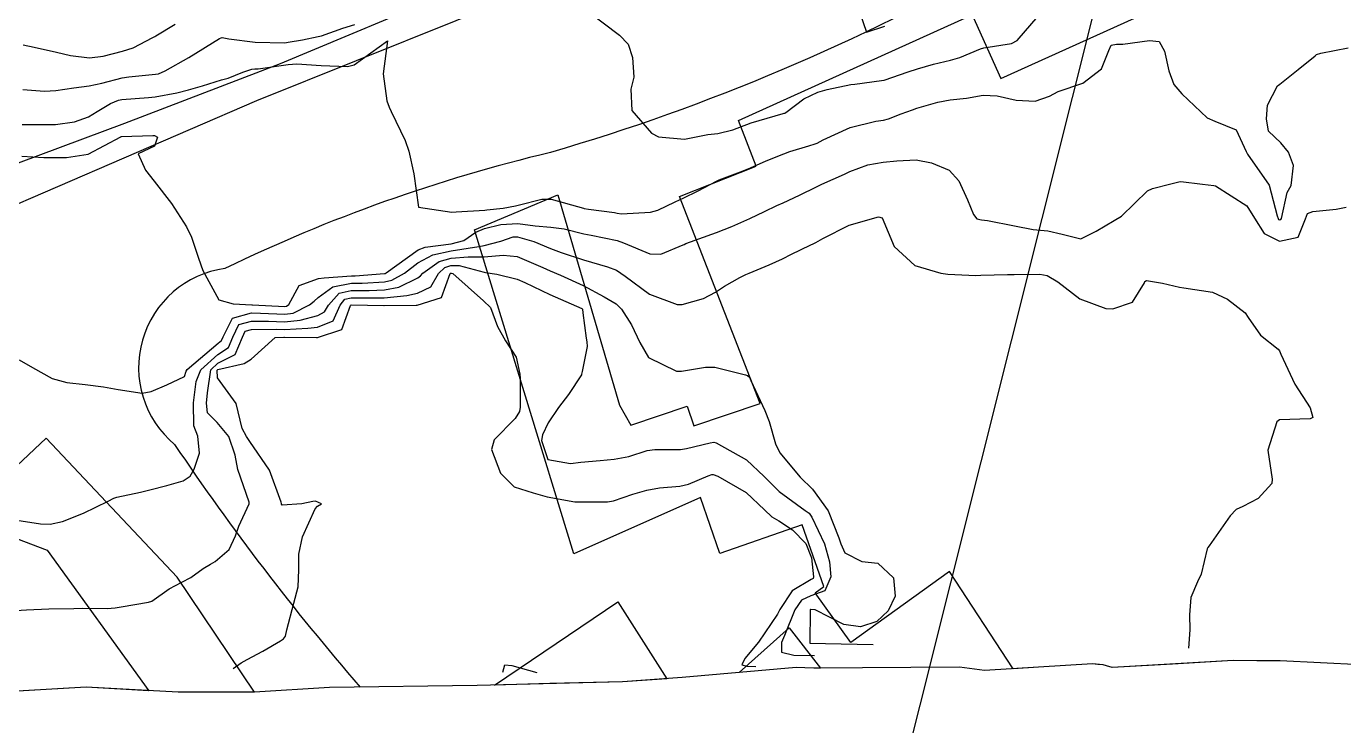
# Model space of a CAD drawing. Header units: metres. Extents: x 318500 to 325275, y 7408834 to 7428799.
# Drawn here: x 321066.4 to 321146, y 7424455.8 to 7424498 of the extents above; entities that cross this region are included whole.
import ezdxf

# ---------------------------------------------------------------- set-up
doc = ezdxf.new("R2010")
doc.units = ezdxf.units.M
doc.header["$MEASUREMENT"] = 0
doc.linetypes.add('CONTINUO', pattern=[0])
for name, color, linetype in [('Area', 45, 'Continuous'), ('Curvas de Nivel 1m', 11, 'Continuous'), ('Curvas de Nivel 5m', 15, 'Continuous'), ('Edificações', 30, 'Continuous'), ('TEXTO', 45, 'Continuous'), ('Vias Primárias', 230, 'Continuous')]:
    doc.layers.add(name, color=color, linetype=linetype)

msp = doc.modelspace()

# ---------------------------------------------------------------- linework, layer by layer
at = {"layer": 'Area'}
msp.add_lwpolyline([(321147.03, 7424459.49), (321142.151, 7424459.731), (321139.318, 7424459.749), (321131.996, 7424459.34), (321131.459, 7424459.489), (321130.807, 7424459.549), (321124.299, 7424459.154), (321122.79, 7424459.357), (321113.991, 7424459.289), (321112.911, 7424459.339), (321106.027, 7424458.722), (321102.428, 7424458.474), (321093.648, 7424458.251), (321084.747, 7424458.132), (321080.2, 7424457.84), (321075.59, 7424457.84), (321070.042, 7424458.143), (321062.448, 7424457.696)], dxfattribs=at)
at = {"layer": 'Curvas de Nivel 1m', "flags": 128}
for points, elevation in [([(321100.28, 7424499), (321102.258, 7424497.494), (321102.77, 7424496.965), (321103.041, 7424496.163), (321103.125, 7424494.961), (321102.94, 7424494.242), (321102.988, 7424492.962), (321104.179, 7424491.581), (321104.599, 7424491.366), (321106.183, 7424491.227), (321107.59, 7424491.502), (321108.187, 7424491.563), (321109.087, 7424491.785), (321110.193, 7424492.216), (321112.129, 7424492.771), (321112.2, 7424492.791), (321112.235, 7424492.804), (321112.294, 7424492.839), (321113.382, 7424493.659), (321114.219, 7424494.054), (321114.801, 7424494.232), (321116.226, 7424494.52), (321116.46, 7424494.553), (321118.069, 7424494.762), (321118.211, 7424494.779), (321118.23, 7424494.786), (321119.693, 7424495.29), (321120.241, 7424495.468), (321121.222, 7424495.748), (321122.249, 7424495.994), (321122.798, 7424496.155), (321124.05, 7424496.683), (321124.261, 7424496.736), (321125.931, 7424496.995), (321126.265, 7424497.186), (321127.541, 7424498.641)], 817), ([(321066.211, 7424494.213), (321067.522, 7424494.126), (321068.211, 7424494.162), (321069.3, 7424494.327), (321070.216, 7424494.448), (321070.993, 7424494.613), (321072.223, 7424494.926), (321072.61, 7424494.98), (321074.227, 7424495.138), (321074.402, 7424495.172), (321074.813, 7424495.341), (321076.238, 7424496.16), (321078.093, 7424497.292), (321078.191, 7424497.351), (321078.251, 7424497.36), (321078.661, 7424497.286), (321080.248, 7424497.075), (321082.049, 7424497.044), (321082.248, 7424497.071), (321083.101, 7424497.227), (321084.051, 7424497.415), (321084.254, 7424497.468), (321085.537, 7424497.921), (321086.264, 7424498.155)], 817), ([(321066.245, 7424496.912), (321066.902, 7424496.785), (321068.241, 7424496.482), (321069.1, 7424496.278), (321070.237, 7424496.134), (321071.076, 7424496.225), (321072.242, 7424496.527), (321072.871, 7424496.736), (321074.077, 7424497.352), (321074.185, 7424497.417), (321074.252, 7424497.457), (321075.423, 7424498.172)], 816), ([(321116.791, 7424498.782), (321117.165, 7424497.673), (321118.273, 7424498.041)], 816), ([(321066.18, 7424492.113), (321067.51, 7424492.107), (321068.18, 7424492.118), (321069.33, 7424492.265), (321070.188, 7424492.577), (321070.699, 7424492.886), (321071.519, 7424493.38), (321071.995, 7424493.581), (321072.204, 7424493.626), (321073.812, 7424493.748), (321074.207, 7424493.789), (321075.511, 7424494.03), (321076.213, 7424494.196), (321077.073, 7424494.451), (321078.223, 7424494.801), (321078.609, 7424494.902), (321079.499, 7424495.277), (321080.046, 7424495.458), (321080.232, 7424495.463), (321080.433, 7424495.468), (321082.235, 7424495.726), (321082.771, 7424495.767), (321084.235, 7424495.676), (321085.827, 7424495.601), (321086.235, 7424495.709), (321088.25, 7424497.16), (321087.979, 7424495.164), (321088.206, 7424493.541), (321088.336, 7424493.158), (321088.46, 7424492.892), (321089.309, 7424491.143), (321089.531, 7424490.507), (321089.827, 7424489.135), (321090.12, 7424487.13), (321092.116, 7424486.816), (321092.382, 7424486.84), (321094.118, 7424486.949), (321094.238, 7424486.958), (321095.227, 7424487.063), (321095.965, 7424487.209), (321096.123, 7424487.251), (321097.555, 7424487.609), (321098.129, 7424487.599), (321100.072, 7424487.05), (321100.12, 7424487.033), (321100.378, 7424486.996), (321101.945, 7424486.799), (321102.118, 7424486.767), (321102.362, 7424486.723), (321104.119, 7424486.814), (321104.571, 7424486.943), (321105.611, 7424487.444), (321106.132, 7424487.688), (321106.957, 7424488.088), (321108.147, 7424488.705), (321108.278, 7424488.768), (321108.587, 7424488.893), (321109.715, 7424489.319), (321110.16, 7424489.504), (321111.107, 7424489.915), (321112.173, 7424490.347), (321112.533, 7424490.478), (321113.69, 7424490.825), (321114.062, 7424490.941), (321114.182, 7424490.989), (321114.559, 7424491.19), (321116.191, 7424491.926), (321117.734, 7424492.305), (321118.196, 7424492.377), (321118.496, 7424492.458), (321119.259, 7424492.749), (321119.941, 7424493.005), (321120.205, 7424493.093), (321121.472, 7424493.46), (321122.213, 7424493.601), (321123.204, 7424493.706), (321124.218, 7424493.882), (321125.05, 7424493.839), (321126.214, 7424493.571), (321127.345, 7424493.511), (321128.218, 7424493.819), (321128.748, 7424494.096), (321130.23, 7424494.6), (321131.37, 7424495.462), (321131.796, 7424496.585), (321131.949, 7424496.897), (321132.264, 7424496.967), (321132.643, 7424496.953), (321134.266, 7424497.174), (321134.846, 7424497.122), (321135.167, 7424496.536), (321135.426, 7424495.349), (321135.72, 7424494.528), (321136.221, 7424493.951), (321137.735, 7424492.505), (321138.198, 7424492.302), (321139.502, 7424491.789), (321140.107, 7424490.471), (321140.178, 7424490.322), (321141.485, 7424488.45), (321141.973, 7424486.592), (321142.02, 7424486.442), (321142.058, 7424486.38), (321142.119, 7424486.351), (321142.193, 7424486.366), (321142.223, 7424486.439), (321142.581, 7424487.998), (321142.813, 7424488.433), (321142.963, 7424489.637), (321142.65, 7424490.435), (321142.186, 7424491.008), (321141.441, 7424491.7), (321141.329, 7424492.453), (321141.392, 7424493.272), (321141.994, 7424494.444), (321142.129, 7424494.545), (321142.233, 7424494.618), (321143.245, 7424495.43), (321144.257, 7424496.246), (321144.349, 7424496.328), (321144.598, 7424496.415), (321146.263, 7424496.739)], 818), ([(321066.157, 7424490.199), (321067.48, 7424490.114), (321068.157, 7424490.118), (321068.857, 7424490.12), (321070.159, 7424490.322), (321072.133, 7424491.371), (321072.154, 7424491.386), (321072.17, 7424491.393), (321074.07, 7424491.452), (321074.171, 7424491.444), (321074.352, 7424491.347), (321074.165, 7424490.811), (321073.178, 7424490.342), (321073.628, 7424489.355), (321074.14, 7424488.683), (321075.191, 7424487.334), (321076.099, 7424485.932), (321076.402, 7424485.315), (321076.82, 7424484.052), (321077.085, 7424483.305), (321078.044, 7424481.526), (321078.929, 7424481.281), (321080.039, 7424481.231), (321080.079, 7424481.229), (321082.038, 7424481.125), (321082.14, 7424481.137), (321082.275, 7424481.236), (321082.897, 7424482.388), (321084.064, 7424482.814), (321084.407, 7424482.865), (321086.067, 7424482.966), (321086.28, 7424482.974), (321088.069, 7424483.116), (321088.105, 7424483.124), (321088.166, 7424483.159), (321090.084, 7424484.543), (321090.509, 7424484.702), (321092.088, 7424484.901), (321092.841, 7424485.099), (321093.571, 7424485.615), (321094.101, 7424485.839), (321095.087, 7424486.083), (321096.106, 7424486.127), (321097.155, 7424485.994), (321098.109, 7424485.918), (321098.905, 7424485.815), (321100.105, 7424485.519), (321100.536, 7424485.425), (321102.101, 7424485.099), (321102.492, 7424484.966), (321104.09, 7424484.297), (321104.754, 7424484.276), (321106.099, 7424484.844), (321106.15, 7424484.869), (321106.26, 7424484.918), (321108.107, 7424485.597), (321109.041, 7424485.95), (321110.116, 7424486.427), (321111.002, 7424486.857), (321111.758, 7424487.213), (321112.128, 7424487.386), (321113.113, 7424487.853), (321114.143, 7424488.342), (321114.461, 7424488.499), (321115.15, 7424488.805), (321115.838, 7424489.111), (321116.157, 7424489.264), (321117.257, 7424489.68), (321118.166, 7424489.832), (321118.992, 7424489.927), (321120.169, 7424489.976), (321121.094, 7424489.799), (321122.16, 7424489.346), (321122.743, 7424488.701), (321123.259, 7424487.567), (321123.629, 7424486.687), (321123.841, 7424486.408), (321124.117, 7424486.346), (321124.47, 7424486.323), (321126.113, 7424485.984), (321127.237, 7424485.769), (321128.111, 7424485.695), (321128.987, 7424485.495), (321130.106, 7424485.216), (321131.034, 7424485.667), (321132.117, 7424486.32), (321132.573, 7424486.573), (321133.344, 7424487.349), (321134.143, 7424488.104), (321134.44, 7424488.251), (321135.543, 7424488.529), (321136.025, 7424488.648), (321136.152, 7424488.673), (321137.45, 7424488.507), (321138.149, 7424488.43), (321138.245, 7424488.402), (321140.131, 7424487.192), (321140.595, 7424486.463), (321141.185, 7424485.529), (321142.106, 7424485.069), (321143.234, 7424485.304), (321143.689, 7424486.424), (321143.802, 7424486.746), (321144.127, 7424486.866), (321145.535, 7424486.993), (321146.131, 7424487.124)], 819), ([(321065.862, 7424468.228), (321067.293, 7424468.009), (321067.866, 7424467.987), (321068.604, 7424468.156), (321069.873, 7424468.654), (321071.372, 7424469.378), (321071.706, 7424469.55), (321071.884, 7424469.61), (321073.324, 7424469.921), (321073.891, 7424470.06), (321074.907, 7424470.322), (321075.899, 7424470.594), (321076.325, 7424470.893), (321076.557, 7424471.31), (321076.895, 7424472.276), (321076.781, 7424473.307), (321076.541, 7424473.913), (321076.518, 7424475.312), (321076.694, 7424476.595), (321076.969, 7424477.305), (321077.999, 7424478.237), (321078.63, 7424478.658), (321078.904, 7424479.281), (321079.269, 7424480.03), (321080.025, 7424480.244), (321081.046, 7424480.233), (321082.025, 7424480.209), (321082.958, 7424480.294), (321084.031, 7424480.59), (321084.435, 7424480.807), (321084.679, 7424481.204), (321085.318, 7424481.93), (321086.054, 7424482.092), (321087.131, 7424482.097), (321088.055, 7424482.129), (321088.916, 7424482.288), (321090.066, 7424482.858), (321090.224, 7424482.972), (321090.367, 7424483.127), (321091.358, 7424483.837), (321092.079, 7424484.039), (321093.105, 7424484.119), (321094.08, 7424484.122), (321095.233, 7424484.214), (321096.081, 7424484.142), (321097.626, 7424483.483), (321098.074, 7424483.28), (321098.694, 7424483.021), (321100.061, 7424482.383), (321101.32, 7424481.712), (321102.045, 7424481.285), (321102.373, 7424480.967), (321102.974, 7424480.017), (321103.481, 7424478.955), (321104.006, 7424478.039), (321105.702, 7424477.217), (321105.994, 7424477.214), (321107.436, 7424477.461), (321107.999, 7424477.463), (321109.86, 7424477.003), (321109.991, 7424476.959), (321110.094, 7424476.868), (321110.188, 7424476.666), (321111.025, 7424474.854), (321111.283, 7424474.179), (321111.671, 7424472.844), (321111.932, 7424472.293), (321113.158, 7424470.821), (321113.899, 7424470.103), (321114.862, 7424468.8), (321115.497, 7424467.16), (321115.608, 7424466.793), (321115.852, 7424466.256), (321116.887, 7424465.732), (321117.843, 7424465.641), (321118.789, 7424464.746), (321118.906, 7424463.651), (321118.468, 7424462.75), (321117.793, 7424462.106), (321116.803, 7424461.788), (321115.791, 7424461.925), (321114.074, 7424462.807), (321113.8, 7424462.833), (321113.783, 7424462.828), (321113.772, 7424462.81), (321113.76, 7424462.771), (321113.744, 7424460.811), (321115.632, 7424460.755), (321117.57, 7424460.72)], 821), ([(321065.793, 7424462.781), (321066.429, 7424462.808), (321067.794, 7424462.875), (321069.294, 7424462.906), (321069.795, 7424462.909), (321071.31, 7424462.892), (321071.796, 7424462.941), (321072.158, 7424463.005), (321073.799, 7424463.276), (321074.006, 7424463.347), (321075.053, 7424464.09), (321075.818, 7424464.491), (321076.357, 7424464.777), (321077.106, 7424465.301), (321077.547, 7424465.582), (321077.837, 7424465.735), (321078.681, 7424466.448), (321079.057, 7424467.278), (321079.269, 7424467.873), (321079.879, 7424469.206), (321079.89, 7424469.27), (321079.881, 7424469.312), (321079.21, 7424471.277), (321079.048, 7424472.154), (321078.649, 7424473.283), (321077.948, 7424474.117), (321077.364, 7424474.712), (321077.311, 7424475.3), (321077.361, 7424475.907), (321077.564, 7424477.296), (321077.994, 7424477.705), (321079.048, 7424478.231), (321079.483, 7424479.275), (321079.654, 7424479.635), (321080.017, 7424479.743), (321081.515, 7424479.75), (321082.018, 7424479.743), (321083.428, 7424479.809), (321084.02, 7424479.882), (321084.962, 7424480.269), (321085.391, 7424481.196), (321085.67, 7424481.57), (321086.047, 7424481.653), (321087.568, 7424481.646), (321088.047, 7424481.652), (321089.4, 7424481.789), (321090.052, 7424481.929), (321090.86, 7424482.32), (321091.313, 7424483.118), (321091.701, 7424483.487), (321092.075, 7424483.592), (321092.569, 7424483.597), (321094.071, 7424483.195), (321094.166, 7424483.173), (321094.84, 7424483.068), (321096.066, 7424482.765), (321096.536, 7424482.572), (321098.052, 7424481.84), (321099.967, 7424481.001), (321100.007, 7424480.968), (321100.037, 7424480.746), (321100.244, 7424479.218), (321100.285, 7424478.996), (321100.293, 7424478.719), (321099.993, 7424477.204), (321099.958, 7424477.033), (321099.948, 7424477.001), (321099.168, 7424475.817), (321098.577, 7424475.021), (321097.951, 7424474.109), (321097.594, 7424473.383), (321097.544, 7424473.034), (321097.923, 7424471.892), (321099.283, 7424471.646), (321099.921, 7424471.72), (321101.083, 7424471.823), (321101.924, 7424471.901), (321102.809, 7424472.079), (321103.932, 7424472.431), (321104.389, 7424472.487), (321105.934, 7424472.495), (321106.3, 7424472.549), (321107.717, 7424472.893), (321107.94, 7424472.927), (321108.088, 7424472.889), (321109.925, 7424471.874), (321110.982, 7424470.854), (321111.897, 7424469.968), (321113.469, 7424468.816), (321113.708, 7424468.643), (321113.876, 7424468.418), (321114.625, 7424466.802), (321114.939, 7424465.704), (321115.01, 7424464.798), (321114.661, 7424463.958), (321113.813, 7424463.662), (321113.234, 7424463.394), (321112.846, 7424462.824), (321112.221, 7424461.27), (321112.036, 7424460.836), (321112.034, 7424460.254), (321112.786, 7424460.082), (321114.02, 7424460.06)], 822), ([(321078.91, 7424459.28), (321079.402, 7424459.626), (321079.758, 7424459.82), (321080.707, 7424460.315), (321081.776, 7424460.946), (321081.952, 7424461.063), (321082.077, 7424461.236), (321082.16, 7424461.611), (321082.593, 7424463.228), (321082.841, 7424464.198), (321082.895, 7424465.224), (321082.893, 7424466.175), (321083.113, 7424467.221), (321083.877, 7424468.918), (321084.01, 7424469.077), (321084.255, 7424469.206), (321083.882, 7424469.368), (321083.738, 7424469.356), (321083.063, 7424469.222), (321081.879, 7424469.129), (321081.838, 7424469.199), (321081.83, 7424469.241), (321081.817, 7424469.305), (321081.12, 7424471.252), (321079.936, 7424472.983), (321079.733, 7424473.272), (321079.455, 7424473.765), (321079.11, 7424475.279), (321077.983, 7424476.826), (321077.95, 7424477.291), (321077.99, 7424477.327), (321079.587, 7424477.682), (321079.997, 7424477.943), (321081.461, 7424479.248), (321081.979, 7424479.272), (321082.01, 7424479.271), (321083.96, 7424479.261), (321084.011, 7424479.261), (321085.49, 7424479.73), (321086.003, 7424481.19), (321086.019, 7424481.212), (321086.04, 7424481.218), (321088.019, 7424481.181), (321088.04, 7424481.182), (321089.974, 7424481.198), (321090.041, 7424481.198), (321091.499, 7424481.665), (321092.024, 7424483.11), (321092.046, 7424483.135), (321092.07, 7424483.142), (321092.103, 7424483.142), (321092.183, 7424483.108), (321094.046, 7424481.474), (321094.467, 7424481.074), (321094.881, 7424479.92), (321095.364, 7424479.06), (321096.005, 7424478.074), (321096.238, 7424477.048), (321096.249, 7424476.784), (321096.26, 7424475.047), (321096.208, 7424474.797), (321095.953, 7424474.367), (321094.69, 7424473.069), (321094.514, 7424472.489), (321095.072, 7424471.063), (321095.898, 7424470.245), (321097.046, 7424469.885), (321097.889, 7424469.628), (321099.551, 7424469.339), (321099.885, 7424469.332), (321101.524, 7424469.337), (321101.886, 7424469.395), (321103.047, 7424469.804), (321103.896, 7424470.045), (321104.664, 7424470.173), (321105.9, 7424470.286), (321106.413, 7424470.401), (321107.603, 7424470.895), (321107.821, 7424470.982), (321107.911, 7424470.986), (321108.19, 7424470.887), (321109.895, 7424469.894), (321111.017, 7424468.853), (321111.453, 7424468.423), (321111.873, 7424468.185), (321112.693, 7424467.652), (321113.505, 7424466.815), (321113.847, 7424465.947), (321113.974, 7424464.809), (321113.939, 7424464.699), (321113.827, 7424464.643), (321112.682, 7424463.962), (321111.934, 7424462.838), (321111.797, 7424462.56), (321110.643, 7424460.857), (321109.812, 7424459.888), (321109.639, 7424459.491), (321109.941, 7424459.408), (321110.48, 7424459.4)], 823), ([(321095.2, 7424459.06), (321095.317, 7424459.497), (321095.756, 7424459.46), (321097.25, 7424459.04)], 824)]:
    msp.add_lwpolyline(points, dxfattribs=dict(at, elevation=elevation))
at = {"layer": 'Curvas de Nivel 5m', "elevation": 820, "flags": 128}
msp.add_lwpolyline([(321065.994, 7424477.899), (321066.804, 7424477.442), (321067.98, 7424476.781), (321068.865, 7424476.529), (321069.975, 7424476.414), (321071.089, 7424476.268), (321071.971, 7424476.111), (321073.423, 7424475.901), (321073.97, 7424475.993), (321074.918, 7424476.394), (321075.984, 7424476.909), (321076.079, 7424477.229), (321076.137, 7424477.318), (321078.006, 7424478.909), (321078.214, 7424479.082), (321078.309, 7424479.287), (321078.885, 7424480.423), (321080.032, 7424480.741), (321080.568, 7424480.726), (321082.031, 7424480.672), (321082.535, 7424480.73), (321083.527, 7424481.218), (321083.811, 7424481.446), (321084.047, 7424481.674), (321084.943, 7424482.315), (321086.06, 7424482.53), (321086.701, 7424482.539), (321088.062, 7424482.616), (321088.506, 7424482.71), (321089.263, 7424483.142), (321090.076, 7424483.763), (321090.969, 7424484.234), (321092.084, 7424484.488), (321093.748, 7424484.746), (321094.087, 7424484.803), (321095.08, 7424485.065), (321095.824, 7424485.325), (321096.094, 7424485.333), (321097.076, 7424485.04), (321098.094, 7424484.629), (321098.731, 7424484.38), (321100.084, 7424483.951), (321101.531, 7424483.525), (321102.075, 7424483.317), (321102.6, 7424482.965), (321104.054, 7424481.864), (321105.726, 7424481.243), (321106.045, 7424481.242), (321107.334, 7424481.617), (321108.057, 7424481.994), (321108.6, 7424482.347), (321109.515, 7424482.876), (321109.886, 7424483.058), (321110.074, 7424483.134), (321111.287, 7424483.647), (321112.088, 7424484.01), (321112.647, 7424484.279), (321113.768, 7424484.823), (321113.988, 7424484.934), (321114.102, 7424484.993), (321114.527, 7424485.236), (321116.112, 7424486.025), (321117.9, 7424486.545), (321118.117, 7424486.472), (321118.846, 7424484.753), (321120.083, 7424483.596), (321121.656, 7424483.137), (321122.076, 7424483.081), (321123.761, 7424482.998), (321124.075, 7424483.007), (321125.684, 7424483.055), (321126.076, 7424483.062), (321127.637, 7424483.076), (321128.076, 7424483.005), (321128.732, 7424482.62), (321130.055, 7424481.596), (321131.63, 7424481.001), (321132.046, 7424480.975), (321133.235, 7424481.38), (321133.956, 7424482.552), (321133.984, 7424482.639), (321134.072, 7424482.703), (321135.046, 7424482.535), (321136.067, 7424482.298), (321136.323, 7424482.261), (321138.062, 7424481.989), (321138.972, 7424481.57), (321140.044, 7424480.737), (321140.22, 7424480.467), (321140.967, 7424479.394), (321142.021, 7424478.54), (321142.104, 7424478.439), (321142.199, 7424478.257), (321143.04, 7424476.43), (321143.969, 7424474.999), (321144.121, 7424474.418), (321143.959, 7424474.341), (321142.112, 7424474.285), (321141.957, 7424474.166), (321141.404, 7424472.448), (321141.659, 7424470.698), (321141.643, 7424470.444), (321140.824, 7424469.528), (321139.889, 7424469.049), (321139.487, 7424468.875), (321139.139, 7424468.481), (321137.862, 7424466.68), (321137.783, 7424466.578), (321137.751, 7424466.501), (321137.374, 7424464.967), (321137.164, 7424464.507), (321136.759, 7424463.567), (321136.684, 7424462.511), (321136.692, 7424461.61), (321136.62, 7424460.51)], dxfattribs=at)
at = {"layer": 'Edificações'}
for points in [[(321058.157, 7424486.899), (321072.372, 7424492.183), (321081.785, 7424495.795), (321102.995, 7424504.665), (321132.067, 7424519.165), (321151.947, 7424533.753)], [(321147.03, 7424459.49), (321142.151, 7424459.731), (321140.734, 7424459.74), (321139.318, 7424459.749), (321135.657, 7424459.544), (321131.996, 7424459.34), (321131.727, 7424459.414), (321131.459, 7424459.489), (321131.133, 7424459.519), (321131.133, 7424459.519), (321130.807, 7424459.549), (321127.553, 7424459.352), (321126.032, 7424459.259), (321122.178, 7424465.127), (321116.214, 7424460.841), (321114.06, 7424463.84), (321114.597, 7424464.226), (321113.285, 7424467.942), (321108.307, 7424466.226), (321107.146, 7424469.592), (321099.488, 7424466.206), (321093.487, 7424485.749), (321098.531, 7424487.856), (321102.248, 7424475.16), (321102.936, 7424473.969), (321106.33, 7424475.114), (321106.733, 7424473.919), (321110.755, 7424475.276), (321105.869, 7424487.773), (321110.514, 7424489.589), (321109.436, 7424492.347), (321123.54, 7424498.735), (321125.286, 7424494.881), (321133.97, 7424498.814)]]:
    msp.add_lwpolyline(points, dxfattribs=at)
for points in [[(321043.272, 7424457.154), (321052.511, 7424464.692), (321051.49, 7424465.942), (321058.411, 7424469.938), (321067.694, 7424466.417), (321073.822, 7424457.937), (321070.042, 7424458.143), (321066.245, 7424457.92), (321061.884, 7424457.616), (321057.305, 7424457.613), (321053.29, 7424457.691), (321051.617, 7424457.74), (321050.772, 7424457.735), (321049.927, 7424457.731), (321044.844, 7424457.29)], [(321094.693, 7424458.277), (321102.141, 7424463.298), (321105.103, 7424458.658), (321104.227, 7424458.598), (321102.428, 7424458.474), (321098.038, 7424458.362)], [(321109.469, 7424459.031), (321112.491, 7424461.723), (321114.382, 7424459.292), (321113.991, 7424459.289), (321113.451, 7424459.314), (321112.911, 7424459.339)]]:
    msp.add_lwpolyline(points, close=True, dxfattribs=at)
at = {"layer": 'TEXTO', "linetype": 'CONTINUO'}
msp.add_polyline3d([(321182.922, 7424706.361, 0), (321118.566, 7424449.765, 0)], dxfattribs=at)
at = {"layer": 'Vias Primárias'}
for points in [[(320973.465, 7424475.494), (320984.939, 7424474.249), (321010.317, 7424469.287, 0.032373), (321025.118, 7424467.377, 0.195059), (321035.372, 7424470.794, -0.081741), (321045.989, 7424477.213), (321060.306, 7424484.912), (321080.357, 7424493.567), (321098.402, 7424500.813), (321115.534, 7424507.421), (321128.215, 7424513.735), (321145.633, 7424525.574), (321154.789, 7424532.78), (321170.763, 7424549.222, -0.14236), (321197.378, 7424564.357, -0.12521), (321217.257, 7424564.06, -0.030018)], [(321163.783, 7424459.146), (321178.196, 7424473.51, 0.026686), (321187.989, 7424492.747, 0.10747), (321192.501, 7424515.732, 0.125285), (321187.104, 7424542.943, 0.330825), (321166.095, 7424530.31, -0.098097), (321147.606, 7424516.141, -0.007406), (321125.341, 7424501.973, -0.058297), (321098.085, 7424490.42, 0.054077), (321078.425, 7424483.424, 0.651469), (321075.385, 7424472.795, 0.030497), (321086.586, 7424458.156, 0.392404)], [(321080.2, 7424457.84), (321075.534, 7424464.795), (321067.629, 7424473.185), (321065.852, 7424471.511, 0.25015), (321056.981, 7424473.103, 0.075314), (321048.12, 7424468.117), (321033.766, 7424457.59)]]:
    msp.add_lwpolyline(points, format="xyb", dxfattribs=at)

doc.saveas('drawing.dxf')
